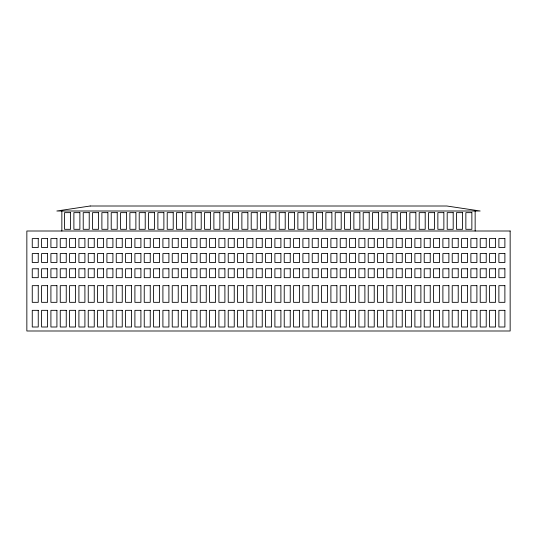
<?xml version="1.0" encoding="UTF-8"?>
<svg xmlns="http://www.w3.org/2000/svg" width="537" height="537" viewBox="0 0 537 537"><rect width="100%" height="100%" fill="white"/><g stroke="black" fill="none" stroke-linecap="round" stroke-linejoin="round"><path stroke-width="0.81" d="M475.151 211.001L475.151 231.004M61.849 211.001L61.849 231.004M90.176 206.007L56.848 211.001L480.152 211.001L446.824 206.007L90.176 206.007M70.555 212.645L64.554 212.645L64.554 229.312L70.555 229.312L70.555 212.645M79.885 212.645L73.891 212.645L73.891 229.312L79.885 229.312L79.885 212.645M89.223 212.645L83.222 212.645L83.222 229.312L89.223 229.312L89.223 212.645M98.553 212.645L92.552 212.645L92.552 229.312L98.553 229.312L98.553 212.645M107.883 212.645L101.889 212.645L101.889 229.312L107.883 229.312L107.883 212.645M117.22 212.645L111.219 212.645L111.219 229.312L117.22 229.312L117.22 212.645M126.551 212.645L120.55 212.645L120.55 229.312L126.551 229.312L126.551 212.645M135.881 212.645L129.887 212.645L129.887 229.312L135.881 229.312L135.881 212.645M145.218 212.645L139.217 212.645L139.217 229.312L145.218 229.312L145.218 212.645M154.549 212.645L148.548 212.645L148.548 229.312L154.549 229.312L154.549 212.645M163.879 212.645L157.885 212.645L157.885 229.312L163.879 229.312L163.879 212.645M173.216 212.645L167.215 212.645L167.215 229.312L173.216 229.312L173.216 212.645M182.546 212.645L176.545 212.645L176.545 229.312L182.546 229.312L182.546 212.645M191.877 212.645L185.883 212.645L185.883 229.312L191.877 229.312L191.877 212.645M201.214 212.645L195.213 212.645L195.213 229.312L201.214 229.312L201.214 212.645M210.544 212.645L204.543 212.645L204.543 229.312L210.544 229.312L210.544 212.645M219.875 212.645L213.88 212.645L213.88 229.312L219.875 229.312L219.875 212.645M229.212 212.645L223.211 212.645L223.211 229.312L229.212 229.312L229.212 212.645M238.542 212.645L232.541 212.645L232.541 229.312L238.542 229.312L238.542 212.645M247.879 212.645L241.878 212.645L241.878 229.312L247.879 229.312L247.879 212.645M257.21 212.645L251.209 212.645L251.209 229.312L257.21 229.312L257.21 212.645M266.54 212.645L260.539 212.645L260.539 229.312L266.54 229.312L266.54 212.645M275.877 212.645L269.876 212.645L269.876 229.312L275.877 229.312L275.877 212.645M285.207 212.645L279.206 212.645L279.206 229.312L285.207 229.312L285.207 212.645M294.538 212.645L288.537 212.645L288.537 229.312L294.538 229.312L294.538 212.645M303.875 212.645L297.874 212.645L297.874 229.312L303.875 229.312L303.875 212.645M313.205 212.645L307.204 212.645L307.204 229.312L313.205 229.312L313.205 212.645M322.536 212.645L316.535 212.645L316.535 229.312L322.536 229.312L322.536 212.645M331.873 212.645L325.872 212.645L325.872 229.312L331.873 229.312L331.873 212.645M341.203 212.645L335.202 212.645L335.202 229.312L341.203 229.312L341.203 212.645M350.533 212.645L344.539 212.645L344.539 229.312L350.533 229.312L350.533 212.645M359.871 212.645L353.87 212.645L353.87 229.312L359.871 229.312L359.871 212.645M369.201 212.645L363.2 212.645L363.2 229.312L369.201 229.312L369.201 212.645M378.531 212.645L372.537 212.645L372.537 229.312L378.531 229.312L378.531 212.645M387.868 212.645L381.867 212.645L381.867 229.312L387.868 229.312L387.868 212.645M397.199 212.645L391.198 212.645L391.198 229.312L397.199 229.312L397.199 212.645M406.529 212.645L400.535 212.645L400.535 229.312L406.529 229.312L406.529 212.645M415.866 212.645L409.865 212.645L409.865 229.312L415.866 229.312L415.866 212.645M425.197 212.645L419.196 212.645L419.196 229.312L425.197 229.312L425.197 212.645M434.527 212.645L428.533 212.645L428.533 229.312L434.527 229.312L434.527 212.645M443.864 212.645L437.863 212.645L437.863 229.312L443.864 229.312L443.864 212.645M453.194 212.645L447.193 212.645L447.193 229.312L453.194 229.312L453.194 212.645M462.525 212.645L456.531 212.645L456.531 229.312L462.525 229.312L462.525 212.645M471.862 212.645L465.861 212.645L465.861 229.312L471.862 229.312L471.862 212.645M510.15 231.004L26.85 231.004L26.85 330.993L510.15 330.993L510.15 231.004M38.248 238.603L32.254 238.603L32.254 247.503L38.248 247.503L38.248 238.603M47.585 238.603L41.584 238.603L41.584 247.503L47.585 247.503L47.585 238.603M56.915 238.603L50.914 238.603L50.914 247.503L56.915 247.503L56.915 238.603M66.246 238.603L60.251 238.603L60.251 247.503L66.246 247.503L66.246 238.603M75.583 238.603L69.582 238.603L69.582 247.503L75.583 247.503L75.583 238.603M84.913 238.603L78.912 238.603L78.912 247.503L84.913 247.503L84.913 238.603M94.244 238.603L88.249 238.603L88.249 247.503L94.244 247.503L94.244 238.603M103.581 238.603L97.58 238.603L97.58 247.503L103.581 247.503L103.581 238.603M112.911 238.603L106.91 238.603L106.91 247.503L112.911 247.503L112.911 238.603M122.241 238.603L116.247 238.603L116.247 247.503L122.241 247.503L122.241 238.603M131.578 238.603L125.577 238.603L125.577 247.503L131.578 247.503L131.578 238.603M140.909 238.603L134.908 238.603L134.908 247.503L140.909 247.503L140.909 238.603M150.239 238.603L144.245 238.603L144.245 247.503L150.239 247.503L150.239 238.603M159.576 238.603L153.575 238.603L153.575 247.503L159.576 247.503L159.576 238.603M168.907 238.603L162.906 238.603L162.906 247.503L168.907 247.503L168.907 238.603M178.237 238.603L172.243 238.603L172.243 247.503L178.237 247.503L178.237 238.603M187.574 238.603L181.573 238.603L181.573 247.503L187.574 247.503L187.574 238.603M196.904 238.603L190.903 238.603L190.903 247.503L196.904 247.503L196.904 238.603M206.242 238.603L200.241 238.603L200.241 247.503L206.242 247.503L206.242 238.603M215.572 238.603L209.571 238.603L209.571 247.503L215.572 247.503L215.572 238.603M224.902 238.603L218.901 238.603L218.901 247.503L224.902 247.503L224.902 238.603M234.239 238.603L228.238 238.603L228.238 247.503L234.239 247.503L234.239 238.603M243.57 238.603L237.569 238.603L237.569 247.503L243.57 247.503L243.57 238.603M252.9 238.603L246.899 238.603L246.899 247.503L252.9 247.503L252.9 238.603M262.237 238.603L256.236 238.603L256.236 247.503L262.237 247.503L262.237 238.603M271.568 238.603L265.567 238.603L265.567 247.503L271.568 247.503L271.568 238.603M280.898 238.603L274.897 238.603L274.897 247.503L280.898 247.503L280.898 238.603M290.235 238.603L284.234 238.603L284.234 247.503L290.235 247.503L290.235 238.603M299.565 238.603L293.564 238.603L293.564 247.503L299.565 247.503L299.565 238.603M308.896 238.603L302.902 238.603L302.902 247.503L308.896 247.503L308.896 238.603M318.233 238.603L312.232 238.603L312.232 247.503L318.233 247.503L318.233 238.603M327.563 238.603L321.562 238.603L321.562 247.503L327.563 247.503L327.563 238.603M336.894 238.603L330.899 238.603L330.899 247.503L336.894 247.503L336.894 238.603M346.231 238.603L340.23 238.603L340.23 247.503L346.231 247.503L346.231 238.603M355.561 238.603L349.56 238.603L349.56 247.503L355.561 247.503L355.561 238.603M364.892 238.603L358.897 238.603L358.897 247.503L364.892 247.503L364.892 238.603M374.229 238.603L368.228 238.603L368.228 247.503L374.229 247.503L374.229 238.603M383.559 238.603L377.558 238.603L377.558 247.503L383.559 247.503L383.559 238.603M392.889 238.603L386.895 238.603L386.895 247.503L392.889 247.503L392.889 238.603M402.226 238.603L396.225 238.603L396.225 247.503L402.226 247.503L402.226 238.603M411.557 238.603L405.556 238.603L405.556 247.503L411.557 247.503L411.557 238.603M420.887 238.603L414.893 238.603L414.893 247.503L420.887 247.503L420.887 238.603M430.224 238.603L424.223 238.603L424.223 247.503L430.224 247.503L430.224 238.603M439.555 238.603L433.554 238.603L433.554 247.503L439.555 247.503L439.555 238.603M448.885 238.603L442.891 238.603L442.891 247.503L448.885 247.503L448.885 238.603M458.222 238.603L452.221 238.603L452.221 247.503L458.222 247.503L458.222 238.603M467.552 238.603L461.552 238.603L461.552 247.503L467.552 247.503L467.552 238.603M476.89 238.603L470.889 238.603L470.889 247.503L476.89 247.503L476.89 238.603M486.22 238.603L480.219 238.603L480.219 247.503L486.22 247.503L486.22 238.603M495.55 238.603L489.549 238.603L489.549 247.503L495.55 247.503L495.55 238.603M504.887 238.603L498.886 238.603L498.886 247.503L504.887 247.503L504.887 238.603M38.248 253.571L32.254 253.571L32.254 262.465L38.248 262.465L38.248 253.571M47.585 253.571L41.584 253.571L41.584 262.465L47.585 262.465L47.585 253.571M56.915 253.571L50.914 253.571L50.914 262.465L56.915 262.465L56.915 253.571M66.246 253.571L60.251 253.571L60.251 262.465L66.246 262.465L66.246 253.571M75.583 253.571L69.582 253.571L69.582 262.465L75.583 262.465L75.583 253.571M84.913 253.571L78.912 253.571L78.912 262.465L84.913 262.465L84.913 253.571M94.244 253.571L88.249 253.571L88.249 262.465L94.244 262.465L94.244 253.571M103.581 253.571L97.58 253.571L97.58 262.465L103.581 262.465L103.581 253.571M112.911 253.571L106.91 253.571L106.91 262.465L112.911 262.465L112.911 253.571M122.241 253.571L116.247 253.571L116.247 262.465L122.241 262.465L122.241 253.571M131.578 253.571L125.577 253.571L125.577 262.465L131.578 262.465L131.578 253.571M140.909 253.571L134.908 253.571L134.908 262.465L140.909 262.465L140.909 253.571M150.239 253.571L144.245 253.571L144.245 262.465L150.239 262.465L150.239 253.571M159.576 253.571L153.575 253.571L153.575 262.465L159.576 262.465L159.576 253.571M168.907 253.571L162.906 253.571L162.906 262.465L168.907 262.465L168.907 253.571M178.237 253.571L172.243 253.571L172.243 262.465L178.237 262.465L178.237 253.571M187.574 253.571L181.573 253.571L181.573 262.465L187.574 262.465L187.574 253.571M196.904 253.571L190.903 253.571L190.903 262.465L196.904 262.465L196.904 253.571M206.242 253.571L200.241 253.571L200.241 262.465L206.242 262.465L206.242 253.571M215.572 253.571L209.571 253.571L209.571 262.465L215.572 262.465L215.572 253.571M224.902 253.571L218.901 253.571L218.901 262.465L224.902 262.465L224.902 253.571M234.239 253.571L228.238 253.571L228.238 262.465L234.239 262.465L234.239 253.571M243.57 253.571L237.569 253.571L237.569 262.465L243.57 262.465L243.57 253.571M252.9 253.571L246.899 253.571L246.899 262.465L252.9 262.465L252.9 253.571M262.237 253.571L256.236 253.571L256.236 262.465L262.237 262.465L262.237 253.571M271.568 253.571L265.567 253.571L265.567 262.465L271.568 262.465L271.568 253.571M280.898 253.571L274.897 253.571L274.897 262.465L280.898 262.465L280.898 253.571M290.235 253.571L284.234 253.571L284.234 262.465L290.235 262.465L290.235 253.571M299.565 253.571L293.564 253.571L293.564 262.465L299.565 262.465L299.565 253.571M308.896 253.571L302.902 253.571L302.902 262.465L308.896 262.465L308.896 253.571M318.233 253.571L312.232 253.571L312.232 262.465L318.233 262.465L318.233 253.571M327.563 253.571L321.562 253.571L321.562 262.465L327.563 262.465L327.563 253.571M336.894 253.571L330.899 253.571L330.899 262.465L336.894 262.465L336.894 253.571M346.231 253.571L340.23 253.571L340.23 262.465L346.231 262.465L346.231 253.571M355.561 253.571L349.56 253.571L349.56 262.465L355.561 262.465L355.561 253.571M364.892 253.571L358.897 253.571L358.897 262.465L364.892 262.465L364.892 253.571M374.229 253.571L368.228 253.571L368.228 262.465L374.229 262.465L374.229 253.571M383.559 253.571L377.558 253.571L377.558 262.465L383.559 262.465L383.559 253.571M392.889 253.571L386.895 253.571L386.895 262.465L392.889 262.465L392.889 253.571M402.226 253.571L396.225 253.571L396.225 262.465L402.226 262.465L402.226 253.571M411.557 253.571L405.556 253.571L405.556 262.465L411.557 262.465L411.557 253.571M420.887 253.571L414.893 253.571L414.893 262.465L420.887 262.465L420.887 253.571M430.224 253.571L424.223 253.571L424.223 262.465L430.224 262.465L430.224 253.571M439.555 253.571L433.554 253.571L433.554 262.465L439.555 262.465L439.555 253.571M448.885 253.571L442.891 253.571L442.891 262.465L448.885 262.465L448.885 253.571M458.222 253.571L452.221 253.571L452.221 262.465L458.222 262.465L458.222 253.571M467.552 253.571L461.552 253.571L461.552 262.465L467.552 262.465L467.552 253.571M476.89 253.571L470.889 253.571L470.889 262.465L476.89 262.465L476.89 253.571M486.22 253.571L480.219 253.571L480.219 262.465L486.22 262.465L486.22 253.571M495.55 253.571L489.549 253.571L489.549 262.465L495.55 262.465L495.55 253.571M504.887 253.571L498.886 253.571L498.886 262.465L504.887 262.465L504.887 253.571M38.248 268.769L32.254 268.769L32.254 277.669L38.248 277.669L38.248 268.769M47.585 268.769L41.584 268.769L41.584 277.669L47.585 277.669L47.585 268.769M56.915 268.769L50.914 268.769L50.914 277.669L56.915 277.669L56.915 268.769M66.246 268.769L60.251 268.769L60.251 277.669L66.246 277.669L66.246 268.769M75.583 268.769L69.582 268.769L69.582 277.669L75.583 277.669L75.583 268.769M84.913 268.769L78.912 268.769L78.912 277.669L84.913 277.669L84.913 268.769M94.244 268.769L88.249 268.769L88.249 277.669L94.244 277.669L94.244 268.769M103.581 268.769L97.58 268.769L97.58 277.669L103.581 277.669L103.581 268.769M112.911 268.769L106.91 268.769L106.91 277.669L112.911 277.669L112.911 268.769M122.241 268.769L116.247 268.769L116.247 277.669L122.241 277.669L122.241 268.769M131.578 268.769L125.577 268.769L125.577 277.669L131.578 277.669L131.578 268.769M140.909 268.769L134.908 268.769L134.908 277.669L140.909 277.669L140.909 268.769M150.239 268.769L144.245 268.769L144.245 277.669L150.239 277.669L150.239 268.769M159.576 268.769L153.575 268.769L153.575 277.669L159.576 277.669L159.576 268.769M168.907 268.769L162.906 268.769L162.906 277.669L168.907 277.669L168.907 268.769M178.237 268.769L172.243 268.769L172.243 277.669L178.237 277.669L178.237 268.769M187.574 268.769L181.573 268.769L181.573 277.669L187.574 277.669L187.574 268.769M196.904 268.769L190.903 268.769L190.903 277.669L196.904 277.669L196.904 268.769M206.242 268.769L200.241 268.769L200.241 277.669L206.242 277.669L206.242 268.769M215.572 268.769L209.571 268.769L209.571 277.669L215.572 277.669L215.572 268.769M224.902 268.769L218.901 268.769L218.901 277.669L224.902 277.669L224.902 268.769M234.239 268.769L228.238 268.769L228.238 277.669L234.239 277.669L234.239 268.769M243.57 268.769L237.569 268.769L237.569 277.669L243.57 277.669L243.57 268.769M252.9 268.769L246.899 268.769L246.899 277.669L252.9 277.669L252.9 268.769M262.237 268.769L256.236 268.769L256.236 277.669L262.237 277.669L262.237 268.769M271.568 268.769L265.567 268.769L265.567 277.669L271.568 277.669L271.568 268.769M280.898 268.769L274.897 268.769L274.897 277.669L280.898 277.669L280.898 268.769M290.235 268.769L284.234 268.769L284.234 277.669L290.235 277.669L290.235 268.769M299.565 268.769L293.564 268.769L293.564 277.669L299.565 277.669L299.565 268.769M308.896 268.769L302.902 268.769L302.902 277.669L308.896 277.669L308.896 268.769M318.233 268.769L312.232 268.769L312.232 277.669L318.233 277.669L318.233 268.769M327.563 268.769L321.562 268.769L321.562 277.669L327.563 277.669L327.563 268.769M336.894 268.769L330.899 268.769L330.899 277.669L336.894 277.669L336.894 268.769M346.231 268.769L340.23 268.769L340.23 277.669L346.231 277.669L346.231 268.769M355.561 268.769L349.56 268.769L349.56 277.669L355.561 277.669L355.561 268.769M364.892 268.769L358.897 268.769L358.897 277.669L364.892 277.669L364.892 268.769M374.229 268.769L368.228 268.769L368.228 277.669L374.229 277.669L374.229 268.769M383.559 268.769L377.558 268.769L377.558 277.669L383.559 277.669L383.559 268.769M392.889 268.769L386.895 268.769L386.895 277.669L392.889 277.669L392.889 268.769M402.226 268.769L396.225 268.769L396.225 277.669L402.226 277.669L402.226 268.769M411.557 268.769L405.556 268.769L405.556 277.669L411.557 277.669L411.557 268.769M420.887 268.769L414.893 268.769L414.893 277.669L420.887 277.669L420.887 268.769M430.224 268.769L424.223 268.769L424.223 277.669L430.224 277.669L430.224 268.769M439.555 268.769L433.554 268.769L433.554 277.669L439.555 277.669L439.555 268.769M448.885 268.769L442.891 268.769L442.891 277.669L448.885 277.669L448.885 268.769M458.222 268.769L452.221 268.769L452.221 277.669L458.222 277.669L458.222 268.769M467.552 268.769L461.552 268.769L461.552 277.669L467.552 277.669L467.552 268.769M476.89 268.769L470.889 268.769L470.889 277.669L476.89 277.669L476.89 268.769M486.22 268.769L480.219 268.769L480.219 277.669L486.22 277.669L486.22 268.769M495.55 268.769L489.549 268.769L489.549 277.669L495.55 277.669L495.55 268.769M504.887 268.769L498.886 268.769L498.886 277.669L504.887 277.669L504.887 268.769M38.248 285.664L32.254 285.664L32.254 302.331L38.248 302.331L38.248 285.664M47.585 285.664L41.584 285.664L41.584 302.331L47.585 302.331L47.585 285.664M56.915 285.664L50.914 285.664L50.914 302.331L56.915 302.331L56.915 285.664M66.246 285.664L60.251 285.664L60.251 302.331L66.246 302.331L66.246 285.664M75.583 285.664L69.582 285.664L69.582 302.331L75.583 302.331L75.583 285.664M84.913 285.664L78.912 285.664L78.912 302.331L84.913 302.331L84.913 285.664M94.244 285.664L88.249 285.664L88.249 302.331L94.244 302.331L94.244 285.664M103.581 285.664L97.58 285.664L97.58 302.331L103.581 302.331L103.581 285.664M112.911 285.664L106.91 285.664L106.91 302.331L112.911 302.331L112.911 285.664M122.241 285.664L116.247 285.664L116.247 302.331L122.241 302.331L122.241 285.664M131.578 285.664L125.577 285.664L125.577 302.331L131.578 302.331L131.578 285.664M140.909 285.664L134.908 285.664L134.908 302.331L140.909 302.331L140.909 285.664M150.239 285.664L144.245 285.664L144.245 302.331L150.239 302.331L150.239 285.664M159.576 285.664L153.575 285.664L153.575 302.331L159.576 302.331L159.576 285.664M168.907 285.664L162.906 285.664L162.906 302.331L168.907 302.331L168.907 285.664M178.237 285.664L172.243 285.664L172.243 302.331L178.237 302.331L178.237 285.664M187.574 285.664L181.573 285.664L181.573 302.331L187.574 302.331L187.574 285.664M196.904 285.664L190.903 285.664L190.903 302.331L196.904 302.331L196.904 285.664M206.242 285.664L200.241 285.664L200.241 302.331L206.242 302.331L206.242 285.664M215.572 285.664L209.571 285.664L209.571 302.331L215.572 302.331L215.572 285.664M224.902 285.664L218.901 285.664L218.901 302.331L224.902 302.331L224.902 285.664M234.239 285.664L228.238 285.664L228.238 302.331L234.239 302.331L234.239 285.664M243.57 285.664L237.569 285.664L237.569 302.331L243.57 302.331L243.57 285.664M252.9 285.664L246.899 285.664L246.899 302.331L252.9 302.331L252.9 285.664M262.237 285.664L256.236 285.664L256.236 302.331L262.237 302.331L262.237 285.664M271.568 285.664L265.567 285.664L265.567 302.331L271.568 302.331L271.568 285.664M280.898 285.664L274.897 285.664L274.897 302.331L280.898 302.331L280.898 285.664M290.235 285.664L284.234 285.664L284.234 302.331L290.235 302.331L290.235 285.664M299.565 285.664L293.564 285.664L293.564 302.331L299.565 302.331L299.565 285.664M308.896 285.664L302.902 285.664L302.902 302.331L308.896 302.331L308.896 285.664M318.233 285.664L312.232 285.664L312.232 302.331L318.233 302.331L318.233 285.664M327.563 285.664L321.562 285.664L321.562 302.331L327.563 302.331L327.563 285.664M336.894 285.664L330.899 285.664L330.899 302.331L336.894 302.331L336.894 285.664M346.231 285.664L340.23 285.664L340.23 302.331L346.231 302.331L346.231 285.664M355.561 285.664L349.56 285.664L349.56 302.331L355.561 302.331L355.561 285.664M364.892 285.664L358.897 285.664L358.897 302.331L364.892 302.331L364.892 285.664M374.229 285.664L368.228 285.664L368.228 302.331L374.229 302.331L374.229 285.664M383.559 285.664L377.558 285.664L377.558 302.331L383.559 302.331L383.559 285.664M392.889 285.664L386.895 285.664L386.895 302.331L392.889 302.331L392.889 285.664M402.226 285.664L396.225 285.664L396.225 302.331L402.226 302.331L402.226 285.664M411.557 285.664L405.556 285.664L405.556 302.331L411.557 302.331L411.557 285.664M420.887 285.664L414.893 285.664L414.893 302.331L420.887 302.331L420.887 285.664M430.224 285.664L424.223 285.664L424.223 302.331L430.224 302.331L430.224 285.664M439.555 285.664L433.554 285.664L433.554 302.331L439.555 302.331L439.555 285.664M448.885 285.664L442.891 285.664L442.891 302.331L448.885 302.331L448.885 285.664M458.222 285.664L452.221 285.664L452.221 302.331L458.222 302.331L458.222 285.664M467.552 285.664L461.552 285.664L461.552 302.331L467.552 302.331L467.552 285.664M476.89 285.664L470.889 285.664L470.889 302.331L476.89 302.331L476.89 285.664M486.22 285.664L480.219 285.664L480.219 302.331L486.22 302.331L486.22 285.664M495.55 285.664L489.549 285.664L489.549 302.331L495.55 302.331L495.55 285.664M504.887 285.664L498.886 285.664L498.886 302.331L504.887 302.331L504.887 285.664M38.248 310.332L32.254 310.332L32.254 326.999L38.248 326.999L38.248 310.332M47.585 310.332L41.584 310.332L41.584 326.999L47.585 326.999L47.585 310.332M56.915 310.332L50.914 310.332L50.914 326.999L56.915 326.999L56.915 310.332M66.246 310.332L60.251 310.332L60.251 326.999L66.246 326.999L66.246 310.332M75.583 310.332L69.582 310.332L69.582 326.999L75.583 326.999L75.583 310.332M84.913 310.332L78.912 310.332L78.912 326.999L84.913 326.999L84.913 310.332M94.244 310.332L88.249 310.332L88.249 326.999L94.244 326.999L94.244 310.332M103.581 310.332L97.58 310.332L97.58 326.999L103.581 326.999L103.581 310.332M112.911 310.332L106.91 310.332L106.91 326.999L112.911 326.999L112.911 310.332M122.241 310.332L116.247 310.332L116.247 326.999L122.241 326.999L122.241 310.332M131.578 310.332L125.577 310.332L125.577 326.999L131.578 326.999L131.578 310.332M140.909 310.332L134.908 310.332L134.908 326.999L140.909 326.999L140.909 310.332M150.239 310.332L144.245 310.332L144.245 326.999L150.239 326.999L150.239 310.332M159.576 310.332L153.575 310.332L153.575 326.999L159.576 326.999L159.576 310.332M168.907 310.332L162.906 310.332L162.906 326.999L168.907 326.999L168.907 310.332M178.237 310.332L172.243 310.332L172.243 326.999L178.237 326.999L178.237 310.332M187.574 310.332L181.573 310.332L181.573 326.999L187.574 326.999L187.574 310.332M196.904 310.332L190.903 310.332L190.903 326.999L196.904 326.999L196.904 310.332M206.242 310.332L200.241 310.332L200.241 326.999L206.242 326.999L206.242 310.332M215.572 310.332L209.571 310.332L209.571 326.999L215.572 326.999L215.572 310.332M224.902 310.332L218.901 310.332L218.901 326.999L224.902 326.999L224.902 310.332M234.239 310.332L228.238 310.332L228.238 326.999L234.239 326.999L234.239 310.332M243.57 310.332L237.569 310.332L237.569 326.999L243.57 326.999L243.57 310.332M252.9 310.332L246.899 310.332L246.899 326.999L252.9 326.999L252.9 310.332M262.237 310.332L256.236 310.332L256.236 326.999L262.237 326.999L262.237 310.332M271.568 310.332L265.567 310.332L265.567 326.999L271.568 326.999L271.568 310.332M280.898 310.332L274.897 310.332L274.897 326.999L280.898 326.999L280.898 310.332M290.235 310.332L284.234 310.332L284.234 326.999L290.235 326.999L290.235 310.332M299.565 310.332L293.564 310.332L293.564 326.999L299.565 326.999L299.565 310.332M308.896 310.332L302.902 310.332L302.902 326.999L308.896 326.999L308.896 310.332M318.233 310.332L312.232 310.332L312.232 326.999L318.233 326.999L318.233 310.332M327.563 310.332L321.562 310.332L321.562 326.999L327.563 326.999L327.563 310.332M336.894 310.332L330.899 310.332L330.899 326.999L336.894 326.999L336.894 310.332M346.231 310.332L340.23 310.332L340.23 326.999L346.231 326.999L346.231 310.332M355.561 310.332L349.56 310.332L349.56 326.999L355.561 326.999L355.561 310.332M364.892 310.332L358.897 310.332L358.897 326.999L364.892 326.999L364.892 310.332M374.229 310.332L368.228 310.332L368.228 326.999L374.229 326.999L374.229 310.332M383.559 310.332L377.558 310.332L377.558 326.999L383.559 326.999L383.559 310.332M392.889 310.332L386.895 310.332L386.895 326.999L392.889 326.999L392.889 310.332M402.226 310.332L396.225 310.332L396.225 326.999L402.226 326.999L402.226 310.332M411.557 310.332L405.556 310.332L405.556 326.999L411.557 326.999L411.557 310.332M420.887 310.332L414.893 310.332L414.893 326.999L420.887 326.999L420.887 310.332M430.224 310.332L424.223 310.332L424.223 326.999L430.224 326.999L430.224 310.332M439.555 310.332L433.554 310.332L433.554 326.999L439.555 326.999L439.555 310.332M448.885 310.332L442.891 310.332L442.891 326.999L448.885 326.999L448.885 310.332M458.222 310.332L452.221 310.332L452.221 326.999L458.222 326.999L458.222 310.332M467.552 310.332L461.552 310.332L461.552 326.999L467.552 326.999L467.552 310.332M476.89 310.332L470.889 310.332L470.889 326.999L476.89 326.999L476.89 310.332M486.22 310.332L480.219 310.332L480.219 326.999L486.22 326.999L486.22 310.332M495.55 310.332L489.549 310.332L489.549 326.999L495.55 326.999L495.55 310.332M504.887 310.332L498.886 310.332L498.886 326.999L504.887 326.999L504.887 310.332"/></g></svg>
